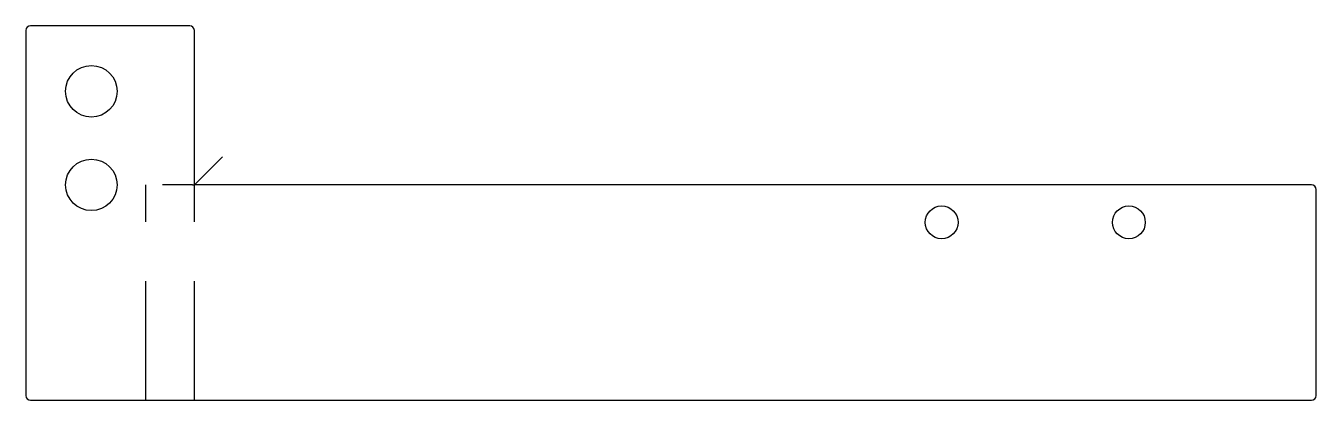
# Model space of a CAD drawing. Extents: x 0 to 138, y 0 to 40.
import ezdxf

# ---------------------------------------------------------------- set-up
doc = ezdxf.new("R2010")
doc.units = 0
doc.header["$MEASUREMENT"] = 0
doc.linetypes.add('DASHED', pattern=[19.05, 12.7, -6.35])
doc.layers.get('0').update_dxf_attribs({"linetype": 'CONTINUOUS'})

msp = doc.modelspace()

# ---------------------------------------------------------------- linework, layer by layer
for p, q in [((17.5, 40), (0.5, 40)), ((0, 39.5), (0, 0.5)), ((18, 23), (18, 39.5)), ((137.3, 23), (18, 23)), ((137.8, 0.5), (137.8, 22.5)), ((0.5, 0), (137.3, 0))]:
    msp.add_line(p, q)
at = {"color": 3}
for p, q in [((21, 26), (18.146, 23.146)), ((17.793, 23), (14.6, 23))]:
    msp.add_line(p, q, dxfattribs=at)
at = {"linetype": 'DASHED'}
for p, q in [((12.8, 0), (12.8, 23)), ((18, 0), (18, 23))]:
    msp.add_line(p, q, dxfattribs=at)
for centre, radius in [((7, 33), 2.75), ((7, 23), 2.75), ((97.8, 19), 1.75), ((117.8, 19), 1.75)]:
    msp.add_circle(centre, radius)
for centre, start, end in [((0.5, 39.5), 90, 180), ((17.5, 39.5), 0, 90), ((137.3, 22.5), 0, 90), ((0.5, 0.5), 180, 270), ((137.3, 0.5), 270, 0)]:
    msp.add_arc(centre, 0.5, start, end)
at = {"color": 3}
msp.add_arc((17.793, 23.5), 0.5, 270, 315, dxfattribs=at)

doc.saveas('drawing.dxf')
